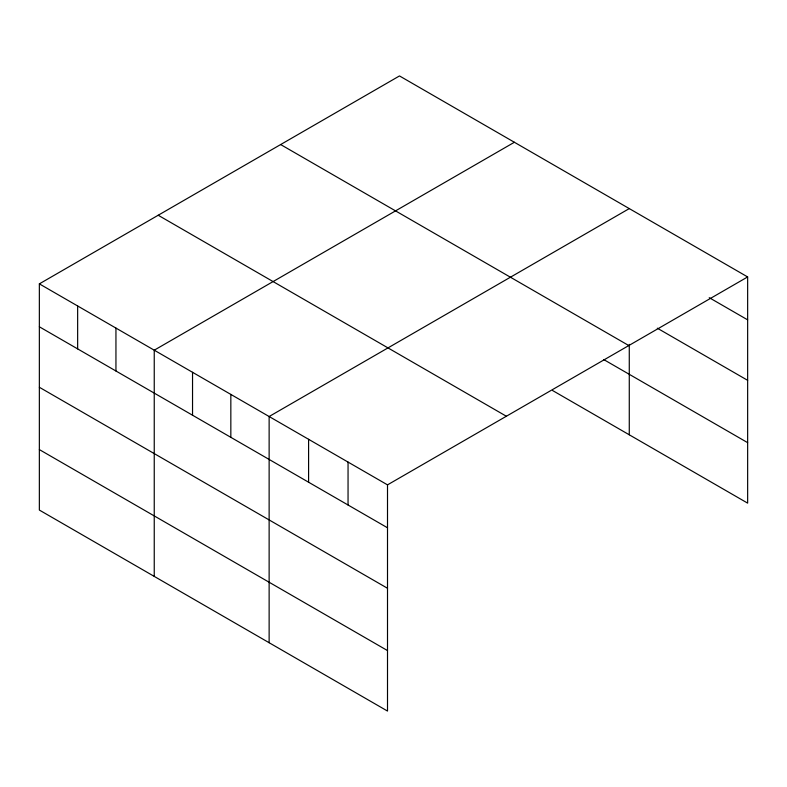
<?xml version="1.0" encoding="UTF-8"?>
<svg xmlns="http://www.w3.org/2000/svg" width="787" height="787" viewBox="0 0 787 787"><rect width="100%" height="100%" fill="white"/><g stroke="black" fill="none" stroke-linecap="round" stroke-linejoin="round"><path stroke-width="1.18" d="M39.35 283.861L387.509 484.861L387.509 711.064L39.35 510.065L39.35 283.861L399.491 75.936L747.65 276.935L747.65 503.139L552.681 390.578M514.383 142.26L154.242 350.195L154.242 576.399M629.275 208.594L269.134 416.52L269.134 642.723M387.509 484.861L747.65 276.935M709.235 297.673L747.65 319.856M657.312 328.189L747.65 380.337M280.644 144.552L628.803 345.552M603.747 359.58L747.65 442.658M158.197 215.245L506.356 416.244M39.35 326.782L387.509 527.782M39.35 387.263L387.509 588.273M39.35 449.584L387.509 650.583M629.275 344.352L629.275 434.798M348.051 462.087L348.051 505.008M308.593 439.303L308.593 482.224M230.837 394.415L230.837 437.336M192.54 372.3L192.54 415.221M115.945 328.081L115.945 371.002M77.647 305.966L77.647 348.887"/></g></svg>
